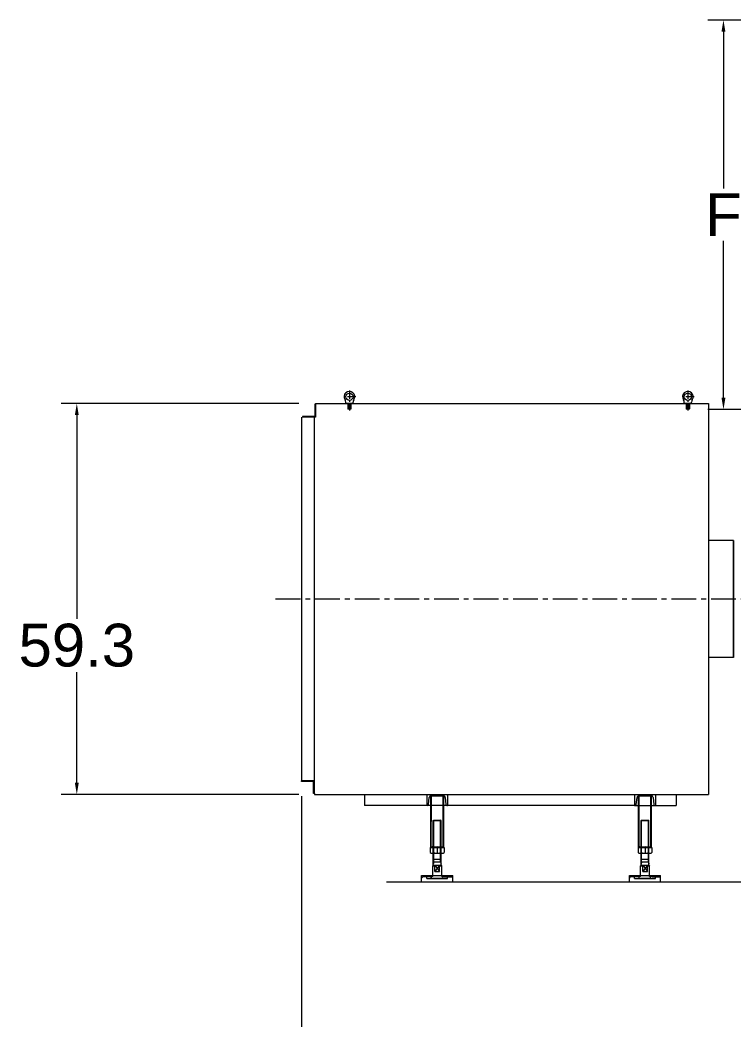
# Model space of a CAD drawing. Header units: inches. Extents: x 0 to 26418, y 0 to 20128.
# Drawn here: x 17268 to 20016, y 9473 to 13325 of the extents above; entities that cross this region are included whole.
import ezdxf

# ---------------------------------------------------------------- set-up
doc = ezdxf.new("R2010")
doc.units = ezdxf.units.IN
doc.header["$MEASUREMENT"] = 0
doc.linetypes.add('CENTER', pattern=[50.8, 31.75, -6.35, 6.35, -6.35])
doc.layers.get('Defpoints').update_dxf_attribs({"lineweight": 5})
for name, color, linetype, lineweight in [('CAXA0', 7, 'Continuous', 5), ('CAXA1', 5, 'CENTER', 5), ('中心线', 5, 'CENTER', 5)]:
    doc.layers.add(name, color=color, linetype=linetype, lineweight=lineweight)
doc.styles.add('Roman', font='arial.ttf')
doc.styles.get("Standard").update_dxf_attribs({"font": 'arial.ttf'})
doc.dimstyles.new('ISO-25', dxfattribs={"dimscale": 30, "dimtxt": 1.5, "dimasz": 1.5, "dimexe": 2, "dimexo": 2, "dimtad": 1, "dimtih": 1, "dimtoh": 1, "dimdec": 1, "dimlfac": 0.03937, "dimdsep": 46, "dimtxsty": 'Standard', "dimcen": 2.5, "dimclrd": 7, "dimclre": 7, "dimclrt": 7, "dimadec": 0, "dimazin": 0, "dimtfac": 1, "dimtdec": 1, "dimtmove": 0, "dimatfit": 3, "dimfxl": 1, "dimlwd": 5, "dimlwe": 5, "dimarcsym": 0})

# ---------------------------------------------------------------- blocks, each defined once
blk = doc.blocks.new('*D34')
at = {"color": 7, "linetype": 'Continuous', "lineweight": 5, "transparency": 16777216}
for p, q in [((18340.7, 11847.6), (17426.2, 11847.6)), ((17486.2, 11802.6), (17486.2, 11018.6)), ((17486.2, 10386.6), (17486.2, 10812.5)), ((18340.7, 10341.6), (17426.2, 10341.6))]:
    blk.add_line(p, q, dxfattribs=at)
at = {"color": 7, "transparency": 16777216}
for points in [[(17478.7, 11802.6), (17493.7, 11802.6), (17486.2, 11847.6)], [(17478.7, 10386.6), (17493.7, 10386.6), (17486.2, 10341.6)]]:
    blk.add_solid(points, dxfattribs=at)
at = {"layer": 'Defpoints', "color": 0, "transparency": 16777216}
for p in [(18400.7, 11847.6), (17486.2, 10341.6), (18400.7, 10341.6)]:
    blk.add_point(p, dxfattribs=at)
at = {"color": 7, "lineweight": 5, "transparency": 16777216, "insert": (17486.2, 10915.6), "char_height": 165, "attachment_point": 5, "style": 'Roman'}
blk.add_mtext('59.3', dxfattribs=at)
blk = doc.blocks.new('*D38')
at = {"color": 7, "linetype": 'Continuous', "lineweight": 5, "transparency": 16777216}
for p, q in [((20079.5, 13324.6), (19915.7, 13324.6)), ((19975.7, 13279.6), (19975.7, 12675.9)), ((19975.7, 11869.6), (19975.7, 12473.4)), ((20191.2, 11824.6), (19915.7, 11824.6))]:
    blk.add_line(p, q, dxfattribs=at)
at = {"color": 7, "transparency": 16777216}
for points in [[(19968.2, 13279.6), (19983.2, 13279.6), (19975.7, 13324.6)], [(19968.2, 11869.6), (19983.2, 11869.6), (19975.7, 11824.6)]]:
    blk.add_solid(points, dxfattribs=at)
at = {"layer": 'Defpoints', "color": 0, "transparency": 16777216}
for p in [(20139.5, 13324.6), (19975.7, 11824.6), (20251.2, 11824.6)]:
    blk.add_point(p, dxfattribs=at)
at = {"color": 7, "lineweight": 5, "transparency": 16777216, "insert": (19975.7, 12574.6), "char_height": 165, "attachment_point": 5, "style": 'Roman'}
blk.add_mtext('F', dxfattribs=at)
blk = doc.blocks.new('*D40')
at = {"color": 7, "linetype": 'Continuous', "lineweight": 5, "transparency": 16777216}
for p, q in [((24101.7, 10514.6), (24101.7, 9056.8)), ((18350.7, 10334.6), (18350.7, 9056.8)), ((18395.7, 9116.8), (24056.7, 9116.8))]:
    blk.add_line(p, q, dxfattribs=at)
at = {"color": 7, "transparency": 16777216}
for points in [[(18395.7, 9124.3), (18395.7, 9109.3), (18350.7, 9116.8)], [(24056.7, 9124.3), (24056.7, 9109.3), (24101.7, 9116.8)]]:
    blk.add_solid(points, dxfattribs=at)
at = {"layer": 'Defpoints', "color": 0, "transparency": 16777216}
for p in [(24101.7, 10574.6), (18350.7, 10394.6), (24101.7, 9116.8)]:
    blk.add_point(p, dxfattribs=at)
at = {"color": 7, "lineweight": 5, "transparency": 16777216, "insert": (20673.1, 9218), "char_height": 165, "attachment_point": 5, "style": 'Roman'}
blk.add_mtext('B', dxfattribs=at)

msp = doc.modelspace()

# ---------------------------------------------------------------- linework, layer by layer
at = {"color": 7, "lineweight": 5}
for p, q in [((18402.69, 11844.62), (18402.69, 11797.62)), ((18405.69, 11844.62), (18402.69, 11844.62)), ((18405.69, 11847.62), (19915.69, 11847.62)), ((18405.69, 11844.62), (18405.69, 11847.62)), ((18405.69, 11844.62), (18405.69, 11794.62)), ((18521.14, 11847.62), (18521.66, 11853.1)), ((18550.24, 11847.62), (18521.14, 11847.62)), ((18529.69, 11845.62), (18529.69, 11826.37)), ((18541.69, 11844.12), (18529.69, 11844.12)), ((18530.44, 11825.62), (18529.69, 11826.37)), ((18541.69, 11826.37), (18529.69, 11826.37)), ((18540.94, 11825.62), (18530.44, 11825.62)), ((18530.54, 11844.12), (18530.54, 11825.62)), ((18540.84, 11844.12), (18540.84, 11825.62)), ((18540.94, 11825.62), (18541.69, 11826.37)), ((18541.69, 11845.62), (18541.69, 11826.37)), ((18550.24, 11847.62), (18549.73, 11853.1)), ((19824.14, 11847.62), (19824.66, 11853.1)), ((19853.24, 11847.62), (19824.14, 11847.62)), ((19832.69, 11845.62), (19832.69, 11826.37)), ((19844.69, 11844.12), (19832.69, 11844.12)), ((19833.44, 11825.62), (19832.69, 11826.37)), ((19844.69, 11826.37), (19832.69, 11826.37)), ((19843.94, 11825.62), (19833.44, 11825.62)), ((19833.54, 11844.12), (19833.54, 11825.62)), ((19843.84, 11844.12), (19843.84, 11825.62)), ((19843.94, 11825.62), (19844.69, 11826.37)), ((19844.69, 11845.62), (19844.69, 11826.37)), ((19853.24, 11847.62), (19852.73, 11853.1)), ((19915.69, 11847.62), (19918.69, 11847.62)), ((19918.69, 11847.62), (19918.69, 10341.62)), ((18350.69, 11794.62), (18350.69, 10394.62)), ((18402.69, 11797.62), (18355.69, 11797.62)), ((18355.69, 11797.62), (18355.69, 11794.62)), ((18405.69, 11794.62), (18355.69, 11794.62)), ((18400.69, 10344.62), (18400.69, 11794.62)), ((20013.69, 11319.87), (19918.69, 11319.87)), ((20013.69, 11319.62), (20013.69, 10869.62)), ((19918.69, 10869.87), (20013.69, 10869.87)), ((18400.69, 10394.62), (18350.69, 10394.62)), ((18350.69, 10391.62), (18350.69, 10394.62)), ((18397.69, 10391.62), (18350.69, 10391.62)), ((18397.69, 10344.62), (18397.69, 10391.62)), ((18400.69, 10344.62), (18397.69, 10344.62)), ((18400.69, 10344.62), (18400.69, 10341.62)), ((18400.69, 10341.62), (19918.69, 10341.62)), ((18593.69, 10341.62), (18593.69, 10298.62)), ((18833.69, 10341.62), (18913.69, 10341.62)), ((18833.69, 10341.62), (18833.69, 10298.62)), ((18840.15, 10302.22), (18842.87, 10329.41)), ((18848.69, 10137.62), (18848.69, 10336.32)), ((18850.83, 10336.62), (18896.55, 10336.62)), ((18850.83, 10137.62), (18851.19, 10336.62)), ((18896.55, 10137.62), (18896.19, 10336.62)), ((18898.69, 10137.62), (18898.69, 10336.32)), ((18904.51, 10329.41), (18907.23, 10302.22)), ((18913.69, 10341.62), (18913.69, 10298.62)), ((19633.69, 10341.62), (19713.69, 10341.62)), ((19633.69, 10341.62), (19633.69, 10298.62)), ((19640.15, 10302.22), (19642.87, 10329.41)), ((19648.69, 10137.62), (19648.69, 10336.32)), ((19650.83, 10336.62), (19696.55, 10336.62)), ((19650.83, 10137.62), (19651.19, 10336.62)), ((19696.55, 10137.62), (19696.19, 10336.62)), ((19698.69, 10137.62), (19698.69, 10336.32)), ((19704.51, 10329.41), (19707.23, 10302.22)), ((19713.69, 10341.62), (19713.69, 10298.62)), ((19793.69, 10341.62), (19793.69, 10298.62)), ((19633.69, 10298.62), (18593.69, 10298.62)), ((18836.17, 10298.62), (18833.69, 10298.62)), ((18911.21, 10298.62), (18913.69, 10298.62)), ((19633.69, 10298.62), (19793.69, 10298.62)), ((19636.17, 10298.62), (19633.69, 10298.62)), ((19711.21, 10298.62), (19713.69, 10298.62)), ((18858.69, 10240.62), (18860.69, 10242.62)), ((18858.69, 10240.62), (18888.69, 10240.62)), ((18858.69, 10068.62), (18858.69, 10240.62)), ((18860.59, 10082.58), (18860.59, 10242.51)), ((18860.69, 10242.62), (18886.69, 10242.62)), ((18888.69, 10240.62), (18886.69, 10242.62)), ((18886.8, 10082.58), (18886.8, 10242.51)), ((18888.69, 10068.62), (18888.69, 10240.62)), ((19658.69, 10240.62), (19660.69, 10242.62)), ((19658.69, 10240.62), (19688.69, 10240.62)), ((19658.69, 10068.62), (19658.69, 10240.62)), ((19660.59, 10082.58), (19660.59, 10242.51)), ((19660.69, 10242.62), (19686.69, 10242.62)), ((19688.69, 10240.62), (19686.69, 10242.62)), ((19686.8, 10082.58), (19686.8, 10242.51)), ((19688.69, 10068.62), (19688.69, 10240.62)), ((18847.14, 10137.61), (18847.14, 10117.32)), ((18848.69, 10139.61), (18898.69, 10139.61)), ((18850.83, 10137.62), (18898.69, 10137.62)), ((18853.78, 10139.61), (18893.61, 10139.61)), ((18860.42, 10117.32), (18860.42, 10137.61)), ((18873.69, 10141.62), (18873.69, 10112.31)), ((18886.97, 10117.32), (18886.97, 10137.61)), ((18900.25, 10137.61), (18900.25, 10117.32)), ((19647.14, 10137.61), (19647.14, 10117.32)), ((19648.69, 10139.61), (19698.69, 10139.61)), ((19650.83, 10137.62), (19698.69, 10137.62)), ((19653.78, 10139.61), (19693.61, 10139.61)), ((19660.42, 10117.32), (19660.42, 10137.61)), ((19673.69, 10141.62), (19673.69, 10112.31)), ((19686.97, 10117.32), (19686.97, 10137.61)), ((19700.25, 10137.61), (19700.25, 10117.32)), ((18853.78, 10115.31), (18893.61, 10115.31)), ((18858.19, 10092.62), (18889.19, 10092.62)), ((19653.78, 10115.31), (19693.61, 10115.31)), ((19658.19, 10092.62), (19689.19, 10092.62)), ((18858.19, 10068.62), (18856.19, 10066.62)), ((18856.19, 10025.62), (18856.19, 10066.62)), ((18856.19, 10066.62), (18864.68, 10066.62)), ((18858.19, 10068.62), (18889.19, 10068.62)), ((18858.69, 10082.62), (18888.69, 10082.62)), ((18860.59, 10082.58), (18858.69, 10073.46)), ((18882.71, 10068.62), (18864.68, 10044.62)), ((18864.68, 10068.62), (18882.71, 10044.62)), ((18864.68, 10044.62), (18864.68, 10068.62)), ((18882.71, 10044.62), (18882.71, 10068.62)), ((18882.71, 10066.62), (18891.19, 10066.62)), ((18886.8, 10082.58), (18888.69, 10073.46)), ((18889.19, 10068.62), (18891.19, 10066.62)), ((18891.19, 10025.62), (18891.19, 10066.62)), ((19658.19, 10068.62), (19656.19, 10066.62)), ((19656.19, 10025.62), (19656.19, 10066.62)), ((19656.19, 10066.62), (19664.68, 10066.62)), ((19658.19, 10068.62), (19689.19, 10068.62)), ((19658.69, 10082.62), (19688.69, 10082.62)), ((19660.59, 10082.58), (19658.69, 10073.46)), ((19682.71, 10068.62), (19664.68, 10044.62)), ((19664.68, 10068.62), (19682.71, 10044.62)), ((19664.68, 10044.62), (19664.68, 10068.62)), ((19682.71, 10044.62), (19682.71, 10068.62)), ((19682.71, 10066.62), (19691.19, 10066.62)), ((19686.8, 10082.58), (19688.69, 10073.46)), ((19689.19, 10068.62), (19691.19, 10066.62)), ((19691.19, 10025.62), (19691.19, 10066.62)), ((18813.69, 10029.62), (18933.69, 10029.62)), ((18813.69, 10004.62), (18813.69, 10029.62)), ((18813.69, 10004.62), (18813.69, 10018.62)), ((18833.69, 10023.62), (18818.69, 10023.62)), ((18833.69, 10017.62), (18833.69, 10029.62)), ((18833.69, 10029.62), (18913.69, 10029.62)), ((18833.69, 10017.62), (18913.69, 10017.62)), ((18835.69, 10023.62), (18835.69, 10029.62)), ((18846.69, 10023.62), (18835.69, 10023.62)), ((18846.69, 10023.62), (18846.69, 10029.62)), ((18850.69, 10017.62), (18850.69, 10025.62)), ((18856.19, 10025.62), (18850.69, 10025.62)), ((18851.19, 10019.62), (18851.19, 10025.62)), ((18851.19, 10019.62), (18896.19, 10019.62)), ((18855.19, 10025.62), (18855.19, 10029.62)), ((18864.68, 10044.62), (18882.71, 10044.62)), ((18891.19, 10025.62), (18896.69, 10025.62)), ((18892.19, 10025.62), (18892.19, 10029.62)), ((18896.19, 10019.62), (18896.19, 10025.62)), ((18896.69, 10017.62), (18896.69, 10025.62)), ((18900.69, 10023.62), (18900.69, 10029.62)), ((18900.69, 10023.62), (18911.69, 10023.62)), ((18911.69, 10023.62), (18911.69, 10029.62)), ((18913.69, 10017.62), (18913.69, 10029.62)), ((18913.69, 10023.62), (18928.69, 10023.62)), ((18933.69, 10004.62), (18933.69, 10029.62)), ((18933.69, 10004.62), (18933.69, 10018.62)), ((19613.69, 10029.62), (19733.69, 10029.62)), ((19613.69, 10004.62), (19613.69, 10029.62)), ((19613.69, 10004.62), (19613.69, 10018.62)), ((19633.69, 10023.62), (19618.69, 10023.62)), ((19633.69, 10017.62), (19633.69, 10029.62)), ((19633.69, 10029.62), (19713.69, 10029.62)), ((19633.69, 10017.62), (19713.69, 10017.62)), ((19635.69, 10023.62), (19635.69, 10029.62)), ((19646.69, 10023.62), (19635.69, 10023.62)), ((19646.69, 10023.62), (19646.69, 10029.62)), ((19650.69, 10017.62), (19650.69, 10025.62)), ((19656.19, 10025.62), (19650.69, 10025.62)), ((19651.19, 10019.62), (19651.19, 10025.62)), ((19651.19, 10019.62), (19696.19, 10019.62)), ((19655.19, 10025.62), (19655.19, 10029.62)), ((19664.68, 10044.62), (19682.71, 10044.62)), ((19691.19, 10025.62), (19696.69, 10025.62)), ((19692.19, 10025.62), (19692.19, 10029.62)), ((19696.19, 10019.62), (19696.19, 10025.62)), ((19696.69, 10017.62), (19696.69, 10025.62)), ((19700.69, 10023.62), (19700.69, 10029.62)), ((19700.69, 10023.62), (19711.69, 10023.62)), ((19711.69, 10023.62), (19711.69, 10029.62)), ((19713.69, 10017.62), (19713.69, 10029.62)), ((19713.69, 10023.62), (19728.69, 10023.62)), ((19733.69, 10004.62), (19733.69, 10029.62)), ((19733.69, 10004.62), (19733.69, 10018.62)), ((18678.69, 10004.62), (23678.69, 10004.62)), ((18813.69, 10004.62), (18933.69, 10004.62)), ((18813.69, 10004.62), (18933.69, 10004.62)), ((19613.69, 10004.62), (19733.69, 10004.62)), ((19613.69, 10004.62), (19733.69, 10004.62))]:
    msp.add_line(p, q, dxfattribs=at)
for centre in [(18535.69, 11873.62), (19838.69, 11873.62)]:
    msp.add_circle(centre, 14, dxfattribs=at)
for centre, radius, start, end in [((18535.69, 11873.62), 20.55, 324.75711, 215.24289), ((19838.69, 11873.62), 20.55, 324.75711, 215.24289), ((18506.66, 11853.1), 15, 0, 35.24289), ((18527.69, 11845.62), 2, 0, 90), ((18543.69, 11845.62), 2, 90, 180), ((18564.73, 11853.1), 15, 144.75711, 180), ((19809.66, 11853.1), 15, 0, 35.24289), ((19830.69, 11845.62), 2, 0, 90), ((19846.69, 11845.62), 2, 90, 180), ((19867.73, 11853.1), 15, 144.75711, 180), ((18850.83, 10328.62), 8, 90, 174.28941), ((18896.55, 10328.62), 8, 5.71059, 90), ((19650.83, 10328.62), 8, 90, 174.28941), ((19696.55, 10328.62), 8, 5.71059, 90), ((18836.17, 10302.62), 4, 270, 354.28941), ((18911.21, 10302.62), 4, 185.71059, 270), ((19636.17, 10302.62), 4, 270, 354.28941), ((19711.21, 10302.62), 4, 185.71059, 270), ((18853.78, 10127.61), 12, 56.41132, 123.58868), ((18873.69, 10094.61), 45, 72.83706, 107.16294), ((18893.61, 10127.61), 12, 56.41132, 123.58868), ((19653.78, 10127.61), 12, 56.41132, 123.58868), ((19673.69, 10094.61), 45, 72.83706, 107.16294), ((19693.61, 10127.61), 12, 56.41132, 123.58868), ((18853.78, 10127.31), 12, 236.41132, 303.58868), ((18873.69, 10160.31), 45, 252.83706, 287.16294), ((18893.61, 10127.31), 12, 236.41132, 303.58868), ((19653.78, 10127.31), 12, 236.41132, 303.58868), ((19673.69, 10160.31), 45, 252.83706, 287.16294), ((19693.61, 10127.31), 12, 236.41132, 303.58868), ((18818.69, 10018.62), 5, 90, 180), ((18873.69, 10145.18), 127.56, 259.84078, 280.15922), ((18928.69, 10018.62), 5, 0, 90), ((19618.69, 10018.62), 5, 90, 180), ((19673.69, 10145.18), 127.56, 259.84078, 280.15922), ((19728.69, 10018.62), 5, 0, 90)]:
    msp.add_arc(centre, radius, start, end, dxfattribs=at)
at = {"layer": 'CAXA0', "color": 7, "linetype": 'Continuous', "lineweight": 5}
msp.add_line((20013.69, 10869.87), (20013.69, 11319.87), dxfattribs=at)
at = {"layer": 'CAXA1', "linetype": 'CENTER', "lineweight": 5, "ltscale": 3}
msp.add_line((18251.75, 11094.62), (21234.27, 11094.62), dxfattribs=at)
at = {"layer": '中心线', "lineweight": 5}
for p, q in [((18559.76, 11873.62), (18511.63, 11873.62)), ((18535.69, 11897.68), (18535.69, 11820.48)), ((19862.76, 11873.62), (19814.63, 11873.62)), ((19838.69, 11897.68), (19838.69, 11820.48))]:
    msp.add_line(p, q, dxfattribs=at)

# ---------------------------------------------------------------- dimensions: what is measured, and where the dimension line sits
at = {"color": 7, "lineweight": 5}
dim = msp.add_linear_dim(base=(19975.71, 11824.62), p1=(20139.49, 13324.62), p2=(20251.16, 11824.62), angle=90, text='F', dimstyle='ISO-25', override={"dimtxt": 5.5, "dimpost": '\\X', "dimtxsty": 'Roman', "dimtmove": 1}, dxfattribs=at)
dim.commit()
dim.dimension.update_dxf_attribs({"geometry": '*D38', "text_midpoint": (19975.71, 12574.62), "dimtype": 160})
dim = msp.add_linear_dim(base=(17486.24, 10341.62), p1=(18400.69, 11847.62), p2=(18400.69, 10341.62), angle=90, dimstyle='ISO-25', override={"dimtxt": 5.5, "dimpost": '\\X', "dimtxsty": 'Roman', "dimtmove": 1}, dxfattribs=at)
dim.commit()
dim.dimension.update_dxf_attribs({"geometry": '*D34', "text_midpoint": (17486.24, 10915.59), "dimtype": 160})
dim = msp.add_linear_dim(base=(24101.69, 9116.77), p1=(18350.69, 10394.62), p2=(24101.69, 10574.62), text='B', dimstyle='ISO-25', override={"dimtxt": 5.5, "dimpost": '\\X', "dimtxsty": 'Roman', "dimtmove": 1}, dxfattribs=at)
dim.commit()
dim.dimension.update_dxf_attribs({"geometry": '*D40', "text_midpoint": (20673.12, 9116.77), "dimtype": 160})

doc.saveas('drawing.dxf')
